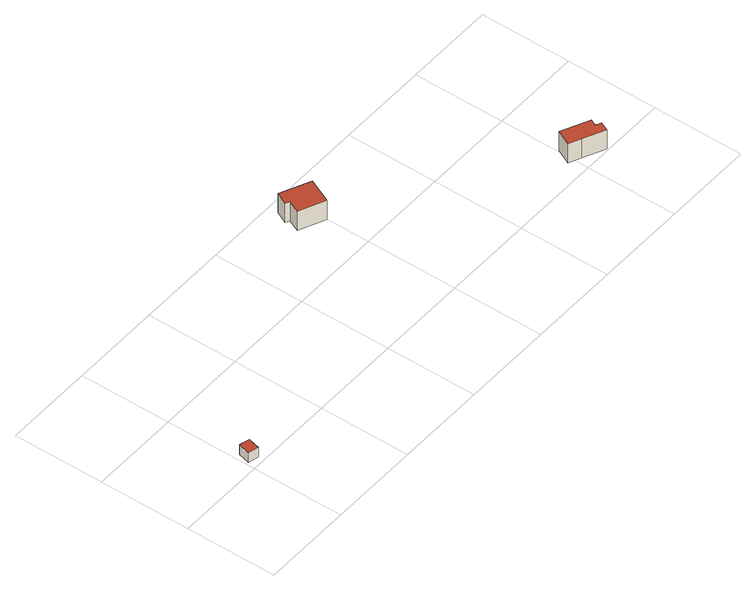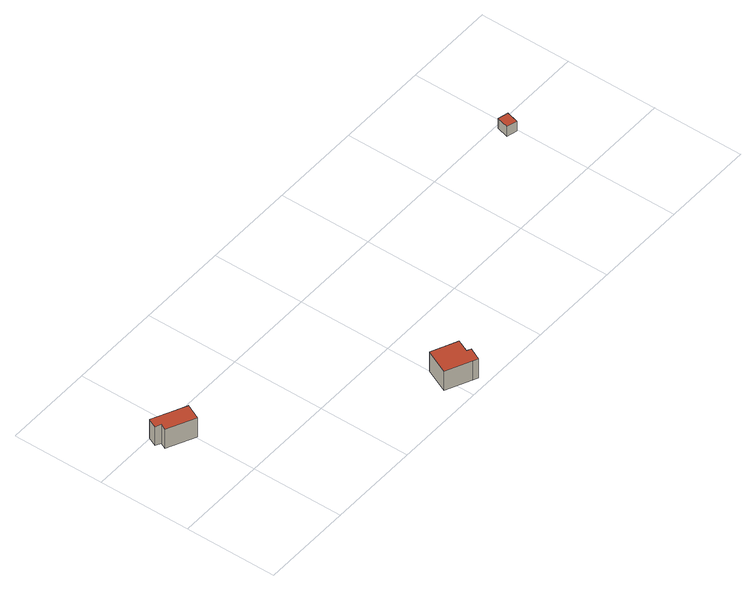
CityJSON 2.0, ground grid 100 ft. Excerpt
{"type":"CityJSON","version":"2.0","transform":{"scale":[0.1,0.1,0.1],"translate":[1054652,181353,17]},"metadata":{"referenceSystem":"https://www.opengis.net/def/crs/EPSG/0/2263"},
"CityObjects":{
"building1":{"type":"Building","attributes":{"name":"Bldg_3511020532","BIN":"4000000"},"geometry":[{"type":"MultiSurface","lod":"2","boundaries":[[[0,1,2,3]],[[4,5,6,7]],[[0,3,7,6]],[[1,0,6,5]],[[2,1,5,4]],[[3,2,4,7]]],"semantics":{"surfaces":[{"type":"RoofSurface","BIN":"4000000"},{"type":"GroundSurface"},{"type":"WallSurface"}],"values":[0,1,2,2,2,2]}}]},
"building2":{"type":"Building","attributes":{"name":"Bldg_3210001542","BIN":"4287688"},"geometry":[{"type":"MultiSurface","lod":"2","boundaries":[[[8,9,10,11,12,13,14]],[[15,16,17,18,19,20,21]],[[8,14,21,20]],[[9,8,20,19]],[[10,9,19,18]],[[11,10,18,17]],[[12,11,17,16]],[[13,12,16,15]],[[14,13,15,21]]],"semantics":{"surfaces":[{"type":"RoofSurface","BIN":"4287688"},{"type":"GroundSurface"},{"type":"WallSurface"}],"values":[0,1,2,2,2,2,2,2,2]}}]},
"building3":{"type":"Building","attributes":{"name":"Bldg_3210013331","BIN":"4287729"},"geometry":[{"type":"MultiSurface","lod":"2","boundaries":[[[22,23,24,25,26,27,28,29]],[[30,31,32,33,34,35,36,37]],[[22,29,37,36]],[[23,22,36,35]],[[24,23,35,34]],[[25,24,34,33]],[[26,25,33,32]],[[27,26,32,31]],[[28,27,31,30]],[[29,28,30,37]]],"semantics":{"surfaces":[{"type":"RoofSurface","BIN":"4287729"},{"type":"GroundSurface"},{"type":"WallSurface"}],"values":[0,1,2,2,2,2,2,2,2,2]}}]}
},
"vertices":[
[39,206,158],[5,74,158],[115,46,158],[150,177,158],[115,46,34],[5,74,34],[39,206,34],[150,177,34],
[2796,1894,244],[2734,1760,244],[2779,1739,244],[2719,1608,244],[3000,1479,244],[3122,1744,244],[2848,1870,244],[3122,1744,1],[3000,1479,1],[2719,1608,1],[2779,1739,1],[2734,1760,1],[2796,1894,1],[2848,1870,1],
[5005,345,263],[5003,342,263],[4925,177,263],[5051,117,263],[5288,4,263],[5335,104,263],[5275,132,263],[5308,201,263],[5275,132,21],[5335,104,21],[5288,4,21],[5051,117,21],[4925,177,21],[5003,342,21],[5005,345,21],[5308,201,21]
]}
